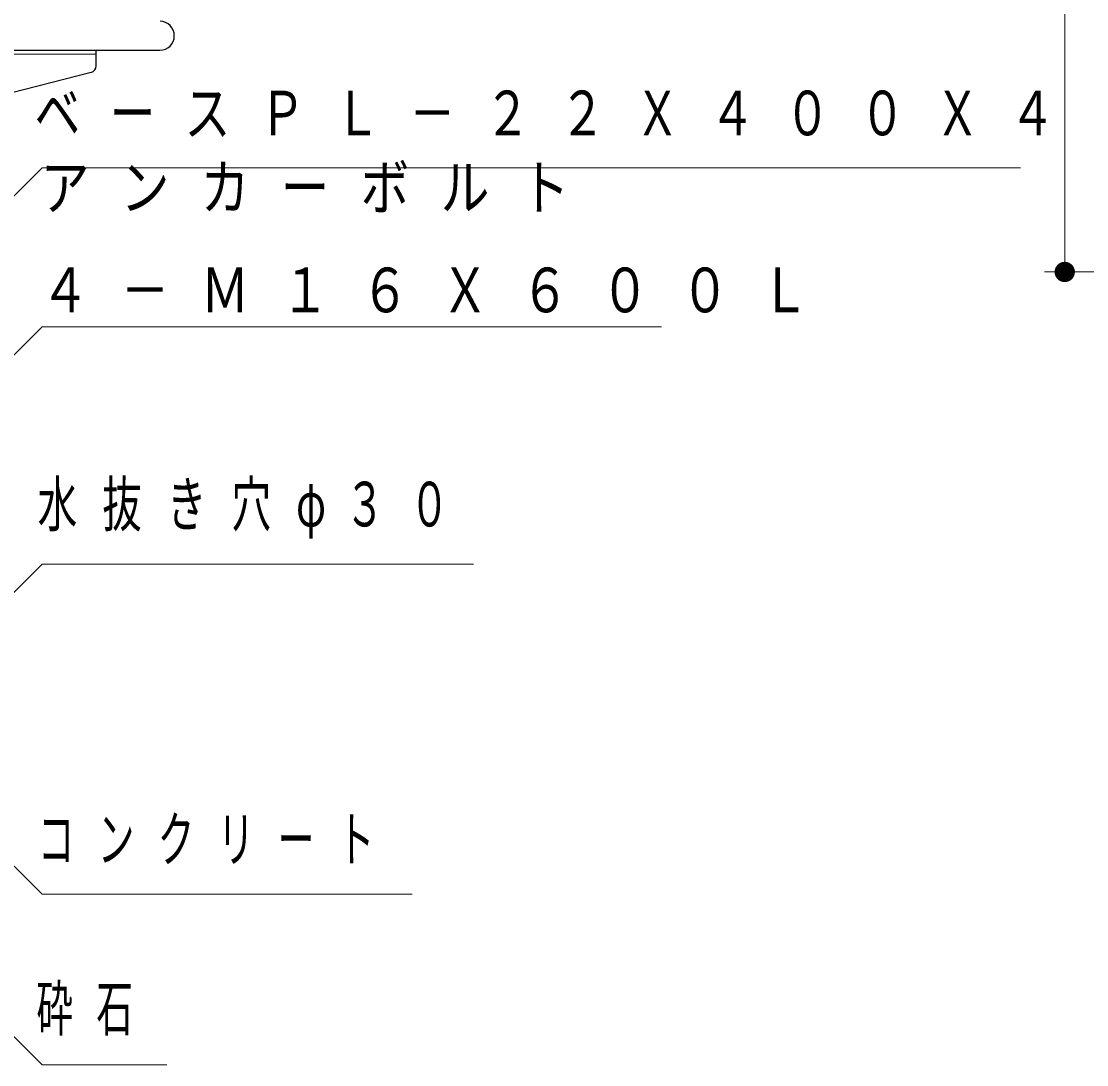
# Model space of a CAD drawing. Units: millimetres on the paper, scale 1:30. Extents: x 1315 to 1680, y -330 to -40.
# Drawn here: x 1389.6 to 1442, y -233.8 to -182.5 of the extents above; entities that cross this region are included whole.
import ezdxf

# ---------------------------------------------------------------- set-up
doc = ezdxf.new("R2010")
doc.units = ezdxf.units.MM
doc.layers.add('1_30', color=7, linetype='Continuous', lineweight=25)
doc.styles.add('ＭＳ ゴシック', font='')
doc.styles.get('ＭＳ ゴシック').set_extended_font_data('MS Gothic')

# ---------------------------------------------------------------- blocks, each defined once
blk = doc.blocks.new('filled_dot')
at = {"color": 0, "linetype": 'Continuous', "lineweight": -2, "const_width": 1.25}
blk.add_lwpolyline([(-0.625, 0, 1), (0.625, 0, 1)], format="xyb", close=True, dxfattribs=at)

msp = doc.modelspace()

# ---------------------------------------------------------------- linework, layer by layer
at = {"layer": '1_30', "lineweight": 13}
for p, q in [((1440.92, -194.84), (1440.92, -94.84)), ((1377.53, -184.13), (1393.281, -184.13)), ((1453.774, -194.84), (1439.92, -194.84))]:
    msp.add_line(p, q, dxfattribs=at)
at = {"layer": '1_30'}
for p, q in [((1373.074, -183.93), (1396.407, -183.931)), ((1393.281, -184.694), (1393.281, -183.92)), ((1378.878, -188.63), (1393.03, -185.017))]:
    msp.add_line(p, q, dxfattribs=at)
at = {"layer": '1_30', "lineweight": 13}
for points in [[(1379.55, -200.774), (1390.613, -189.71), (1438.746, -189.71)], [(1378.348, -209.81), (1390.613, -197.544), (1421.077, -197.544)], [(1373.665, -226.159), (1390.613, -209.211), (1411.844, -209.211)], [(1384.387, -219.235), (1390.613, -225.461), (1408.817, -225.461)], [(1386.345, -229.574), (1390.613, -233.843), (1396.75, -233.843)]]:
    msp.add_lwpolyline(points, dxfattribs=at)
at = {"layer": '1_30'}
for centre, radius, start, end in [((1396.407, -183.22), 0.712, 270, 89.4223), ((1392.947, -184.694), 0.333, 282.1715, 0)]:
    msp.add_arc(centre, radius, start, end, dxfattribs=at)

# ---------------------------------------------------------------- block references
at = {"layer": '1_30', "lineweight": 13, "xscale": 0.4, "yscale": 0.4, "rotation": 90}
msp.add_blockref('filled_dot', (1440.92, -194.84), dxfattribs=at)

# ---------------------------------------------------------------- texts
at = {"layer": '1_30', "char_height": 2.199, "attachment_point": 4, "style": 'ＭＳ ゴシック'}
for s, insert in [('\\T1.64;\\W0.75;ベースＰＬ－２２Ｘ４００Ｘ４００', (1390.244, -187.06)), ('\\T1.64;\\W0.8;アンカーボルト', (1390.542, -190.744)), ('\\T1.64;\\W0.8;４－Ｍ１６Ｘ６００Ｌ', (1390.542, -195.744)), ('\\T1.63;\\W0.65;水抜き穴φ３０', (1390.394, -206.561)), ('\\T1.64;\\W0.6;コンクリート', (1390.401, -222.811)), ('\\T1.64;\\W0.6;砕石', (1390.333, -231.193))]:
    msp.add_mtext(s, dxfattribs=dict(at, insert=insert))

doc.saveas('drawing.dxf')
